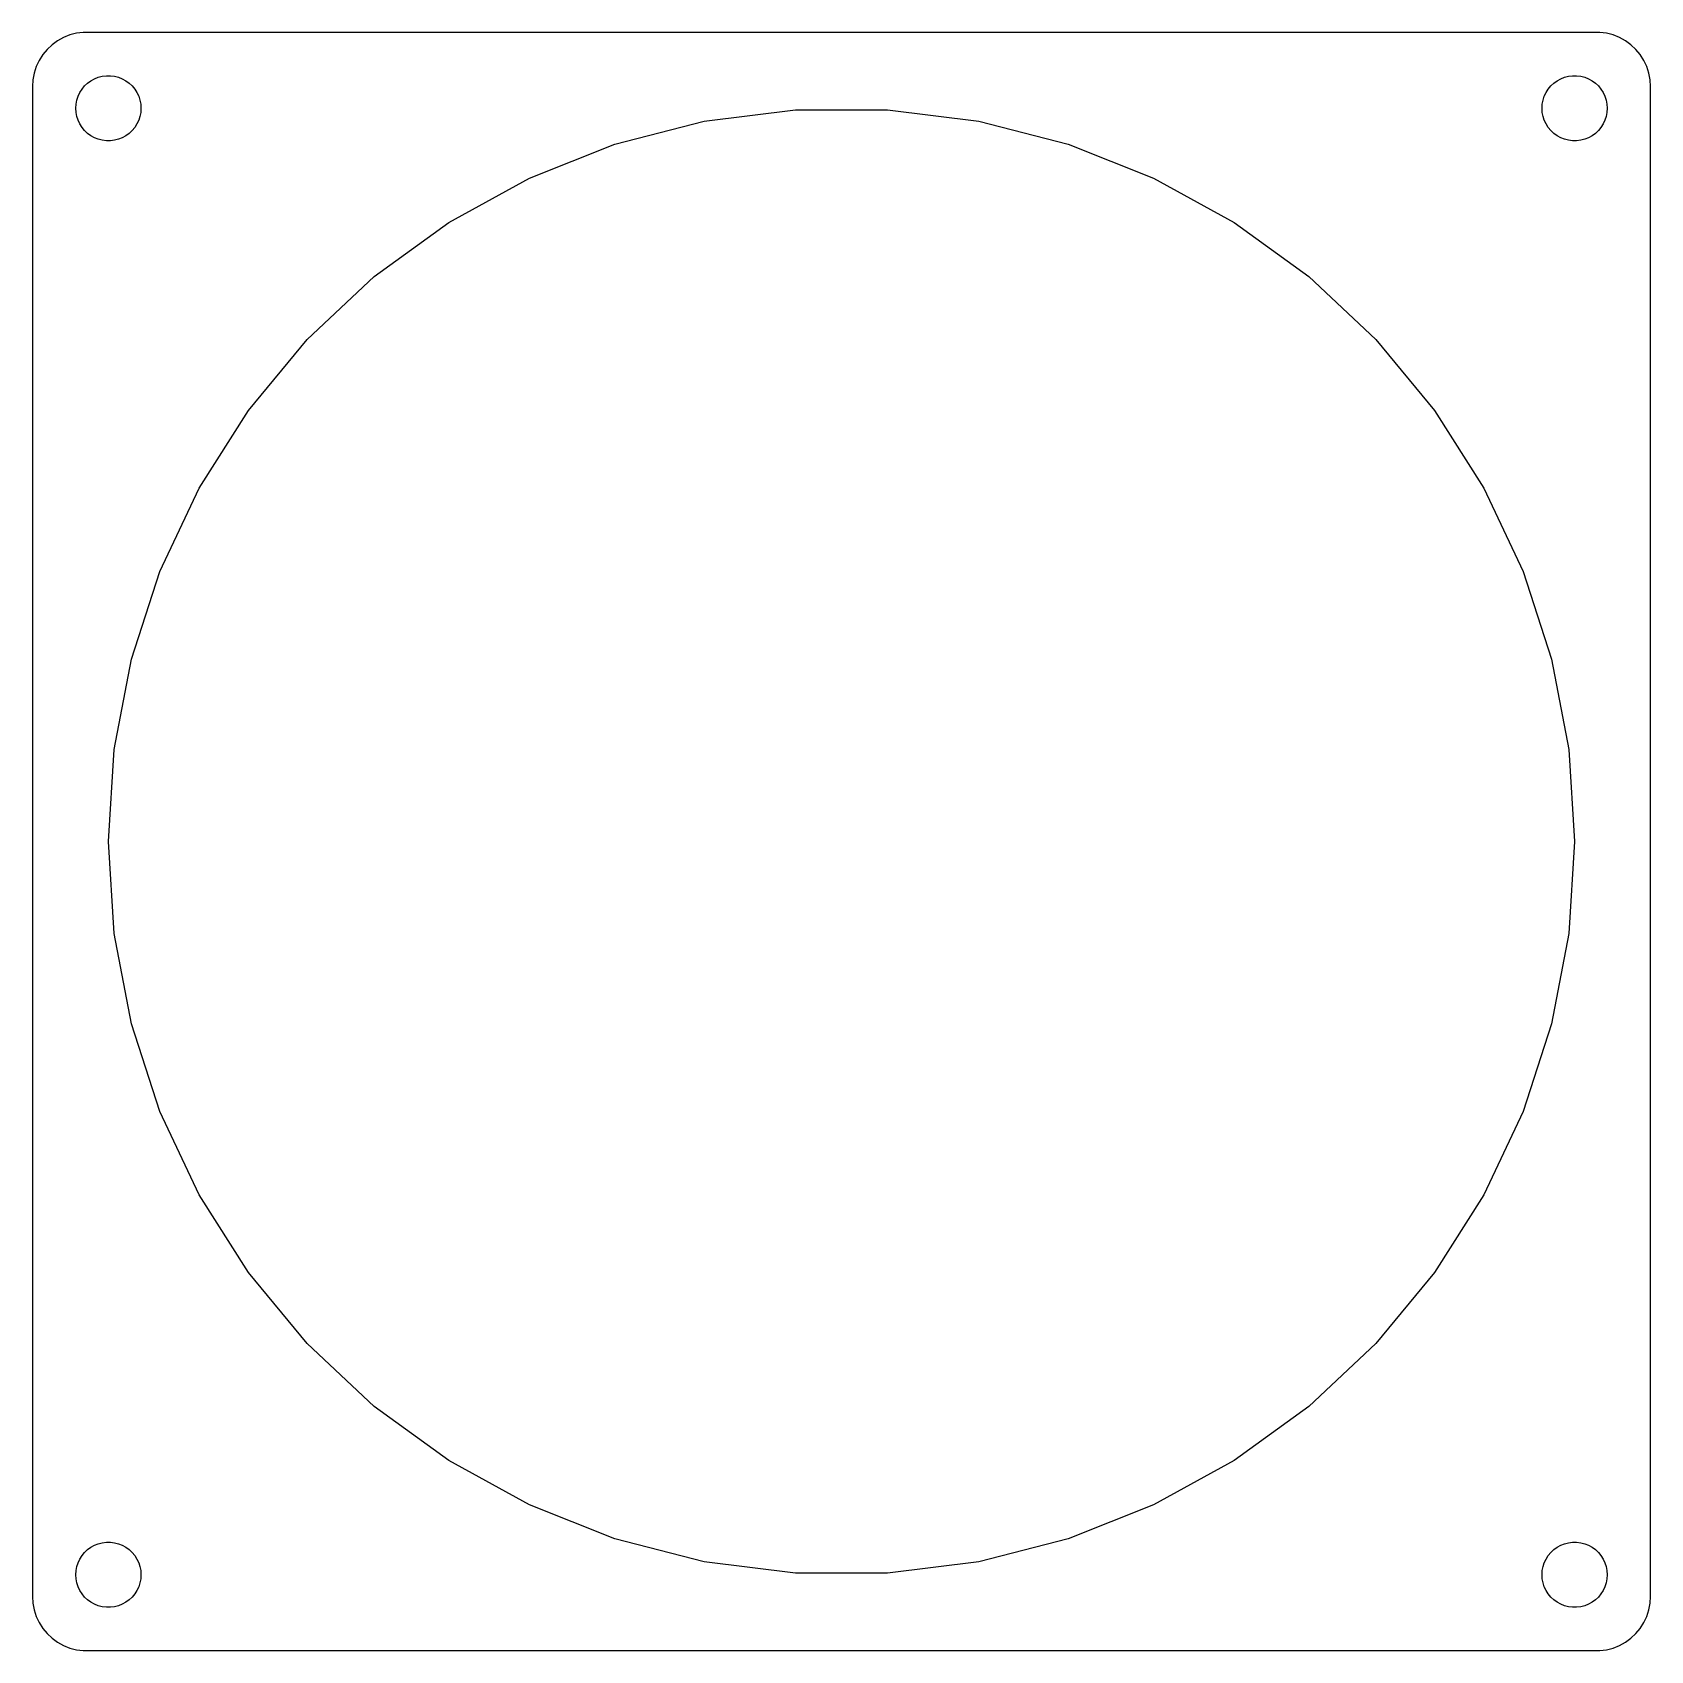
# Model space of a CAD drawing. Header units: metres. Extents: x -74 to 74, y -74 to 74.
import ezdxf

# ---------------------------------------------------------------- set-up
doc = ezdxf.new("R2010")
doc.units = ezdxf.units.M

msp = doc.modelspace()

# ---------------------------------------------------------------- linework, layer by layer
for p, q in [((-72.6871, 73.3526), (-73.1448, 72.9227)), ((-72.1791, 73.7216), (-72.6871, 73.3526)), ((-71.6289, 74.0241), (-72.1791, 73.7216)), ((-71.0451, 74.2553), (-71.6289, 74.0241)), ((-70.4369, 74.4114), (-71.0451, 74.2553)), ((-69.8139, 74.4901), (-70.4369, 74.4114)), ((69.8139, 74.4901), (-69.8139, 74.4901)), ((70.4369, 74.4114), (69.8139, 74.4901)), ((71.0451, 74.2553), (70.4369, 74.4114)), ((71.6289, 74.0241), (71.0451, 74.2553)), ((72.1791, 73.7216), (71.6289, 74.0241)), ((72.6871, 73.3526), (72.1791, 73.7216)), ((73.1448, 72.9227), (72.6871, 73.3526)), ((-73.8815, 71.9088), (-74.1489, 71.3406)), ((-73.5451, 72.4389), (-73.8815, 71.9088)), ((-73.1448, 72.9227), (-73.5451, 72.4389)), ((73.5451, 72.4389), (73.1448, 72.9227)), ((73.8815, 71.9088), (73.5451, 72.4389)), ((74.1489, 71.3406), (73.8815, 71.9088)), ((-74.4606, 70.1267), (-74.5, 69.5)), ((-74.3429, 70.7434), (-74.4606, 70.1267)), ((-74.1489, 71.3406), (-74.3429, 70.7434)), ((-69.4123, 69.8115), (-69.1075, 70.033)), ((-69.1075, 70.033), (-68.7773, 70.2145)), ((-68.7773, 70.2145), (-68.427, 70.3532)), ((-68.427, 70.3532), (-68.0621, 70.4469)), ((-68.0621, 70.4469), (-67.6884, 70.4941)), ((-67.6884, 70.4941), (-67.3116, 70.4941)), ((-67.3116, 70.4941), (-66.9379, 70.4469)), ((-66.9379, 70.4469), (-66.573, 70.3532)), ((-66.573, 70.3532), (-66.2227, 70.2145)), ((-66.2227, 70.2145), (-65.8925, 70.033)), ((-65.8925, 70.033), (-65.5877, 69.8115)), ((65.5877, 69.8115), (65.8925, 70.033)), ((65.8925, 70.033), (66.2227, 70.2145)), ((66.2227, 70.2145), (66.573, 70.3532)), ((66.573, 70.3532), (66.9379, 70.4469)), ((66.9379, 70.4469), (67.3116, 70.4941)), ((67.3116, 70.4941), (67.6884, 70.4941)), ((67.6884, 70.4941), (68.0621, 70.4469)), ((68.0621, 70.4469), (68.427, 70.3532)), ((68.427, 70.3532), (68.7773, 70.2145)), ((68.7773, 70.2145), (69.1075, 70.033)), ((69.1075, 70.033), (69.4123, 69.8115)), ((74.3429, 70.7434), (74.1489, 71.3406)), ((74.4606, 70.1267), (74.3429, 70.7434)), ((74.5, 69.5), (74.4606, 70.1267)), ((-74.5, 69.5), (-74.5, -69.5)), ((-70.4057, 68.2461), (-70.2893, 68.6044)), ((-70.2893, 68.6044), (-70.1289, 68.9453)), ((-70.1289, 68.9453), (-69.927, 69.2634)), ((-69.927, 69.2634), (-69.6869, 69.5536)), ((-69.6869, 69.5536), (-69.4123, 69.8115)), ((-65.5877, 69.8115), (-65.3131, 69.5536)), ((-65.3131, 69.5536), (-65.073, 69.2634)), ((-65.073, 69.2634), (-64.8711, 68.9453)), ((-64.8711, 68.9453), (-64.7107, 68.6044)), ((-64.7107, 68.6044), (-64.5943, 68.2461)), ((64.5943, 68.2461), (64.7107, 68.6044)), ((64.7107, 68.6044), (64.8711, 68.9453)), ((64.8711, 68.9453), (65.073, 69.2634)), ((65.073, 69.2634), (65.3131, 69.5536)), ((65.3131, 69.5536), (65.5877, 69.8115)), ((69.4123, 69.8115), (69.6869, 69.5536)), ((69.6869, 69.5536), (69.927, 69.2634)), ((69.927, 69.2634), (70.1289, 68.9453)), ((70.1289, 68.9453), (70.2893, 68.6044)), ((70.2893, 68.6044), (70.4057, 68.2461)), ((74.5, -69.5), (74.5, 69.5)), ((-70.5, 67.5), (-70.4763, 67.876)), ((-70.4763, 67.124), (-70.5, 67.5)), ((-70.4763, 67.876), (-70.4057, 68.2461)), ((-70.4057, 66.7539), (-70.4763, 67.124)), ((-64.5943, 68.2461), (-64.5237, 67.876)), ((-64.5237, 67.124), (-64.5943, 66.7539)), ((-64.5237, 67.876), (-64.5, 67.5)), ((-64.5, 67.5), (-64.5237, 67.124)), ((-12.6482, 66.3044), (-4.2384, 67.3668)), ((-4.2384, 67.3668), (4.2384, 67.3668)), ((4.2384, 67.3668), (12.6482, 66.3044)), ((64.5, 67.5), (64.5237, 67.876)), ((64.5237, 67.124), (64.5, 67.5)), ((64.5237, 67.876), (64.5943, 68.2461)), ((64.5943, 66.7539), (64.5237, 67.124)), ((70.4057, 68.2461), (70.4763, 67.876)), ((70.4763, 67.124), (70.4057, 66.7539)), ((70.4763, 67.876), (70.5, 67.5)), ((70.5, 67.5), (70.4763, 67.124)), ((-70.2893, 66.3956), (-70.4057, 66.7539)), ((-70.1289, 66.0547), (-70.2893, 66.3956)), ((-69.927, 65.7366), (-70.1289, 66.0547)), ((-69.6869, 65.4464), (-69.927, 65.7366)), ((-65.073, 65.7366), (-65.3131, 65.4464)), ((-64.8711, 66.0547), (-65.073, 65.7366)), ((-64.7107, 66.3956), (-64.8711, 66.0547)), ((-64.5943, 66.7539), (-64.7107, 66.3956)), ((-20.8586, 64.1963), (-12.6482, 66.3044)), ((12.6482, 66.3044), (20.8586, 64.1963)), ((64.7107, 66.3956), (64.5943, 66.7539)), ((64.8711, 66.0547), (64.7107, 66.3956)), ((65.073, 65.7366), (64.8711, 66.0547)), ((65.3131, 65.4464), (65.073, 65.7366)), ((69.927, 65.7366), (69.6869, 65.4464)), ((70.1289, 66.0547), (69.927, 65.7366)), ((70.2893, 66.3956), (70.1289, 66.0547)), ((70.4057, 66.7539), (70.2893, 66.3956)), ((-69.4123, 65.1885), (-69.6869, 65.4464)), ((-69.1075, 64.967), (-69.4123, 65.1885)), ((-68.7773, 64.7855), (-69.1075, 64.967)), ((-68.427, 64.6468), (-68.7773, 64.7855)), ((-68.0621, 64.5531), (-68.427, 64.6468)), ((-67.6884, 64.5059), (-68.0621, 64.5531)), ((-67.3116, 64.5059), (-67.6884, 64.5059)), ((-66.9379, 64.5531), (-67.3116, 64.5059)), ((-66.573, 64.6468), (-66.9379, 64.5531)), ((-66.2227, 64.7855), (-66.573, 64.6468)), ((-65.8925, 64.967), (-66.2227, 64.7855)), ((-65.5877, 65.1885), (-65.8925, 64.967)), ((-65.3131, 65.4464), (-65.5877, 65.1885)), ((-28.7401, 61.0758), (-20.8586, 64.1963)), ((20.8586, 64.1963), (28.7401, 61.0758)), ((65.5877, 65.1885), (65.3131, 65.4464)), ((65.8925, 64.967), (65.5877, 65.1885)), ((66.2227, 64.7855), (65.8925, 64.967)), ((66.573, 64.6468), (66.2227, 64.7855)), ((66.9379, 64.5531), (66.573, 64.6468)), ((67.3116, 64.5059), (66.9379, 64.5531)), ((67.6884, 64.5059), (67.3116, 64.5059)), ((68.0621, 64.5531), (67.6884, 64.5059)), ((68.427, 64.6468), (68.0621, 64.5531)), ((68.7773, 64.7855), (68.427, 64.6468)), ((69.1075, 64.967), (68.7773, 64.7855)), ((69.4123, 65.1885), (69.1075, 64.967)), ((69.6869, 65.4464), (69.4123, 65.1885)), ((-36.1683, 56.9921), (-28.7401, 61.0758)), ((28.7401, 61.0758), (36.1683, 56.9921)), ((-43.0261, 52.0096), (-36.1683, 56.9921)), ((36.1683, 56.9921), (43.0261, 52.0096)), ((-49.2054, 46.2069), (-43.0261, 52.0096)), ((43.0261, 52.0096), (49.2054, 46.2069)), ((-54.6086, 39.6755), (-49.2054, 46.2069)), ((49.2054, 46.2069), (54.6086, 39.6755)), ((-59.1507, 32.5184), (-54.6086, 39.6755)), ((54.6086, 39.6755), (59.1507, 32.5184)), ((-62.7599, 24.8484), (-59.1507, 32.5184)), ((59.1507, 32.5184), (62.7599, 24.8484)), ((-65.3794, 16.7866), (-62.7599, 24.8484)), ((62.7599, 24.8484), (65.3794, 16.7866)), ((-66.9677, 8.46), (-65.3794, 16.7866)), ((65.3794, 16.7866), (66.9677, 8.46)), ((-67.5, 0), (-66.9677, 8.46)), ((66.9677, 8.46), (67.5, 0)), ((-66.9677, -8.46), (-67.5, 0)), ((67.5, 0), (66.9677, -8.46)), ((-65.3794, -16.7866), (-66.9677, -8.46)), ((66.9677, -8.46), (65.3794, -16.7866)), ((-62.7599, -24.8484), (-65.3794, -16.7866)), ((65.3794, -16.7866), (62.7599, -24.8484)), ((-59.1507, -32.5184), (-62.7599, -24.8484)), ((62.7599, -24.8484), (59.1507, -32.5184)), ((-54.6086, -39.6755), (-59.1507, -32.5184)), ((59.1507, -32.5184), (54.6086, -39.6755)), ((-49.2054, -46.2069), (-54.6086, -39.6755)), ((54.6086, -39.6755), (49.2054, -46.2069)), ((-43.0261, -52.0096), (-49.2054, -46.2069)), ((49.2054, -46.2069), (43.0261, -52.0096)), ((-36.1683, -56.9921), (-43.0261, -52.0096)), ((43.0261, -52.0096), (36.1683, -56.9921)), ((-28.7401, -61.0758), (-36.1683, -56.9921)), ((36.1683, -56.9921), (28.7401, -61.0758)), ((-20.8586, -64.1963), (-28.7401, -61.0758)), ((28.7401, -61.0758), (20.8586, -64.1963)), ((-69.927, -65.7366), (-69.6869, -65.4464)), ((-69.6869, -65.4464), (-69.4123, -65.1885)), ((-69.4123, -65.1885), (-69.1075, -64.967)), ((-69.1075, -64.967), (-68.7773, -64.7855)), ((-68.7773, -64.7855), (-68.427, -64.6468)), ((-68.427, -64.6468), (-68.0621, -64.5531)), ((-68.0621, -64.5531), (-67.6884, -64.5059)), ((-67.6884, -64.5059), (-67.3116, -64.5059)), ((-67.3116, -64.5059), (-66.9379, -64.5531)), ((-66.9379, -64.5531), (-66.573, -64.6468)), ((-66.573, -64.6468), (-66.2227, -64.7855)), ((-66.2227, -64.7855), (-65.8925, -64.967)), ((-65.8925, -64.967), (-65.5877, -65.1885)), ((-65.5877, -65.1885), (-65.3131, -65.4464)), ((-65.3131, -65.4464), (-65.073, -65.7366)), ((-12.6482, -66.3044), (-20.8586, -64.1963)), ((20.8586, -64.1963), (12.6482, -66.3044)), ((65.073, -65.7366), (65.3131, -65.4464)), ((65.3131, -65.4464), (65.5877, -65.1885)), ((65.5877, -65.1885), (65.8925, -64.967)), ((65.8925, -64.967), (66.2227, -64.7855)), ((66.2227, -64.7855), (66.573, -64.6468)), ((66.573, -64.6468), (66.9379, -64.5531)), ((66.9379, -64.5531), (67.3116, -64.5059)), ((67.3116, -64.5059), (67.6884, -64.5059)), ((67.6884, -64.5059), (68.0621, -64.5531)), ((68.0621, -64.5531), (68.427, -64.6468)), ((68.427, -64.6468), (68.7773, -64.7855)), ((68.7773, -64.7855), (69.1075, -64.967)), ((69.1075, -64.967), (69.4123, -65.1885)), ((69.4123, -65.1885), (69.6869, -65.4464)), ((69.6869, -65.4464), (69.927, -65.7366)), ((-70.4763, -67.124), (-70.4057, -66.7539)), ((-70.4057, -66.7539), (-70.2893, -66.3956)), ((-70.2893, -66.3956), (-70.1289, -66.0547)), ((-70.1289, -66.0547), (-69.927, -65.7366)), ((-65.073, -65.7366), (-64.8711, -66.0547)), ((-64.8711, -66.0547), (-64.7107, -66.3956)), ((-64.7107, -66.3956), (-64.5943, -66.7539)), ((-64.5943, -66.7539), (-64.5237, -67.124)), ((-4.2384, -67.3668), (-12.6482, -66.3044)), ((12.6482, -66.3044), (4.2384, -67.3668)), ((64.5237, -67.124), (64.5943, -66.7539)), ((64.5943, -66.7539), (64.7107, -66.3956)), ((64.7107, -66.3956), (64.8711, -66.0547)), ((64.8711, -66.0547), (65.073, -65.7366)), ((69.927, -65.7366), (70.1289, -66.0547)), ((70.1289, -66.0547), (70.2893, -66.3956)), ((70.2893, -66.3956), (70.4057, -66.7539)), ((70.4057, -66.7539), (70.4763, -67.124)), ((-70.5, -67.5), (-70.4763, -67.124)), ((-70.4763, -67.876), (-70.5, -67.5)), ((-70.4057, -68.2461), (-70.4763, -67.876)), ((-70.2893, -68.6044), (-70.4057, -68.2461)), ((-64.5943, -68.2461), (-64.7107, -68.6044)), ((-64.5237, -67.876), (-64.5943, -68.2461)), ((-64.5237, -67.124), (-64.5, -67.5)), ((-64.5, -67.5), (-64.5237, -67.876)), ((4.2384, -67.3668), (-4.2384, -67.3668)), ((64.5, -67.5), (64.5237, -67.124)), ((64.5237, -67.876), (64.5, -67.5)), ((64.5943, -68.2461), (64.5237, -67.876)), ((64.7107, -68.6044), (64.5943, -68.2461)), ((70.4057, -68.2461), (70.2893, -68.6044)), ((70.4763, -67.876), (70.4057, -68.2461)), ((70.4763, -67.124), (70.5, -67.5)), ((70.5, -67.5), (70.4763, -67.876)), ((-74.5, -69.5), (-74.4606, -70.1267)), ((-70.1289, -68.9453), (-70.2893, -68.6044)), ((-69.927, -69.2634), (-70.1289, -68.9453)), ((-69.6869, -69.5536), (-69.927, -69.2634)), ((-69.4123, -69.8115), (-69.6869, -69.5536)), ((-69.1075, -70.033), (-69.4123, -69.8115)), ((-65.5877, -69.8115), (-65.8925, -70.033)), ((-65.3131, -69.5536), (-65.5877, -69.8115)), ((-65.073, -69.2634), (-65.3131, -69.5536)), ((-64.8711, -68.9453), (-65.073, -69.2634)), ((-64.7107, -68.6044), (-64.8711, -68.9453)), ((64.8711, -68.9453), (64.7107, -68.6044)), ((65.073, -69.2634), (64.8711, -68.9453)), ((65.3131, -69.5536), (65.073, -69.2634)), ((65.5877, -69.8115), (65.3131, -69.5536)), ((65.8925, -70.033), (65.5877, -69.8115)), ((69.4123, -69.8115), (69.1075, -70.033)), ((69.6869, -69.5536), (69.4123, -69.8115)), ((69.927, -69.2634), (69.6869, -69.5536)), ((70.1289, -68.9453), (69.927, -69.2634)), ((70.2893, -68.6044), (70.1289, -68.9453)), ((74.4606, -70.1267), (74.5, -69.5)), ((-74.4606, -70.1267), (-74.3429, -70.7434)), ((-74.3429, -70.7434), (-74.1489, -71.3406)), ((-74.1489, -71.3406), (-73.8815, -71.9088)), ((-68.7773, -70.2145), (-69.1075, -70.033)), ((-68.427, -70.3532), (-68.7773, -70.2145)), ((-68.0621, -70.4469), (-68.427, -70.3532)), ((-67.6884, -70.4941), (-68.0621, -70.4469)), ((-67.3116, -70.4941), (-67.6884, -70.4941)), ((-66.9379, -70.4469), (-67.3116, -70.4941)), ((-66.573, -70.3532), (-66.9379, -70.4469)), ((-66.2227, -70.2145), (-66.573, -70.3532)), ((-65.8925, -70.033), (-66.2227, -70.2145)), ((66.2227, -70.2145), (65.8925, -70.033)), ((66.573, -70.3532), (66.2227, -70.2145)), ((66.9379, -70.4469), (66.573, -70.3532)), ((67.3116, -70.4941), (66.9379, -70.4469)), ((67.6884, -70.4941), (67.3116, -70.4941)), ((68.0621, -70.4469), (67.6884, -70.4941)), ((68.427, -70.3532), (68.0621, -70.4469)), ((68.7773, -70.2145), (68.427, -70.3532)), ((69.1075, -70.033), (68.7773, -70.2145)), ((73.8815, -71.9088), (74.1489, -71.3406)), ((74.1489, -71.3406), (74.3429, -70.7434)), ((74.3429, -70.7434), (74.4606, -70.1267)), ((-73.8815, -71.9088), (-73.5451, -72.4389)), ((-73.5451, -72.4389), (-73.1448, -72.9227)), ((-73.1448, -72.9227), (-72.6871, -73.3526)), ((72.6871, -73.3526), (73.1448, -72.9227)), ((73.1448, -72.9227), (73.5451, -72.4389)), ((73.5451, -72.4389), (73.8815, -71.9088)), ((-72.6871, -73.3526), (-72.1791, -73.7216)), ((-72.1791, -73.7216), (-71.6289, -74.0241)), ((-71.6289, -74.0241), (-71.0451, -74.2553)), ((-71.0451, -74.2553), (-70.4369, -74.4114)), ((-70.4369, -74.4114), (-69.8139, -74.4901)), ((-69.8139, -74.4901), (69.8139, -74.4901)), ((69.8139, -74.4901), (70.4369, -74.4114)), ((70.4369, -74.4114), (71.0451, -74.2553)), ((71.0451, -74.2553), (71.6289, -74.0241)), ((71.6289, -74.0241), (72.1791, -73.7216)), ((72.1791, -73.7216), (72.6871, -73.3526))]:
    msp.add_line(p, q)

doc.saveas('drawing.dxf')
